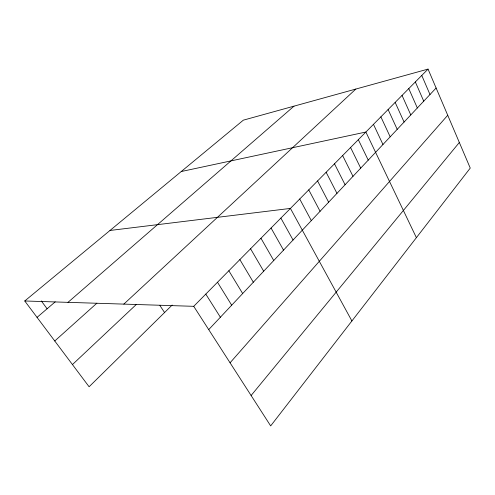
<?xml version="1.0" encoding="UTF-8"?>
<svg xmlns="http://www.w3.org/2000/svg" width="495" height="495" viewBox="0 0 495 495"><rect width="100%" height="100%" fill="white"/><g stroke="black" fill="none" stroke-linecap="round" stroke-linejoin="round"><path stroke-width="0.74" d="M251.113 395.505L459.335 142.48M230.064 362.798L447.734 115.267M208.717 329.614L436.114 88.023M193.724 306.318L428.045 69.096L470.25 168.083L270.672 425.904L193.724 306.318L24.75 300.979L89.1 386.762L172.167 305.056M72.456 364.568L136.428 304.363M123.83 304.109L355.843 89.057M54.766 340.987L96.89 303.181M67.988 302.346L294.011 106.153M37.051 317.375L55.205 301.851M24.75 300.979L243.348 120.155L428.045 69.096M181.232 171.536L365.879 132.035L416.388 237.668M109.995 230.466L290.423 208.42L351.902 320.964M41.295 300.923L47.099 308.781M159.885 305.489L164.563 312.531M205.79 294.098L220.38 317.227M217.497 282.249L231.691 305.205M228.845 270.759L242.668 293.541M239.865 259.603L253.329 282.212M250.563 248.775L263.687 271.211M260.958 238.256L273.754 260.519M271.056 228.028L283.536 250.124M280.875 218.091L293.052 240.013M299.716 199.015L311.318 220.609M308.756 189.863L320.092 211.285M317.561 180.947L328.637 202.208M326.137 172.266L336.965 193.359M334.49 163.808L345.077 184.74M342.639 155.56L352.991 176.331M350.578 147.522L360.707 168.133M358.324 139.683L368.237 160.139M373.471 124.344L382.969 144.484M380.878 116.845L390.178 136.824M388.105 109.531L397.207 129.356M395.159 102.391L404.075 122.055M402.045 95.417L410.782 114.933M408.777 88.605L417.335 107.972M415.348 81.953L423.739 101.172M421.765 75.45L429.994 94.52"/></g></svg>
